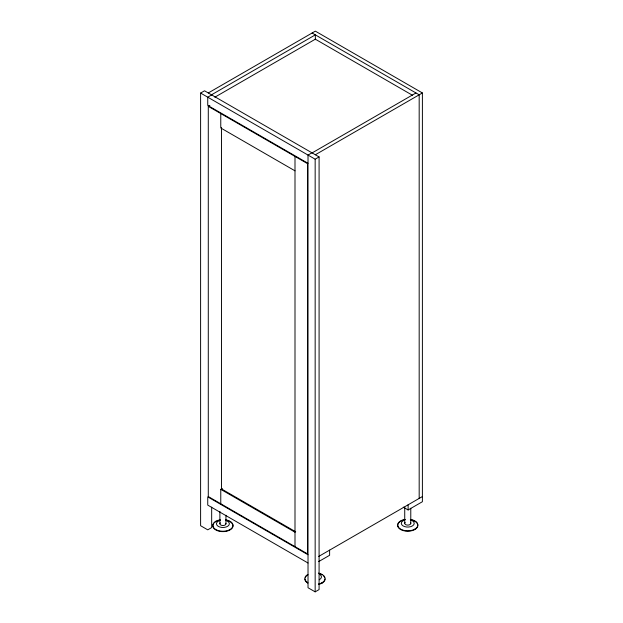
<?xml version="1.0" encoding="UTF-8"?>
<svg xmlns="http://www.w3.org/2000/svg" width="623" height="623" viewBox="0 0 623 623"><rect width="100%" height="100%" fill="white"/><g stroke="black" fill="none" stroke-linecap="round" stroke-linejoin="round"><path stroke-width="0.93" d="M319.256 579.764L319.544 579.554A6.456 3.73 0 0 0 319.544 574.274M211.672 507.153L211.672 527.572L207.747 529.838L200.606 525.719L200.606 93.061L204.539 90.794L319.085 156.926L319.085 589.584L315.16 591.85L308.019 587.73L308.019 155.072L311.944 152.806M208.284 92.959L315.339 31.15L422.394 92.959L422.394 501.717L408.12 509.957L403.252 507.145M211.493 94.813L315.339 34.857L315.339 39.724M211.672 94.914L207.747 97.18L207.747 105.419L308.019 163.312M214.842 97.204L315.339 39.187L412.613 95.35M208.284 106.346L307.482 163.623L307.482 553.839L208.284 496.562L208.284 106.346L209.85 105.443M312.123 152.908L415.969 92.959M315.339 154.761L422.394 92.959M200.606 93.061L315.16 159.192L319.085 156.926M220.768 503.773L220.768 489.351L222.341 488.448M318.688 556.44L422.394 496.562M318.696 561.58L329.614 555.28L329.614 550.132M312.123 33.003L419.178 94.813L419.178 498.416M294.998 170.834L220.768 127.98L220.768 113.557M295.707 531.793L221.484 488.938L221.484 127.567M220.768 489.351L294.998 532.206M308.019 554.766L207.747 496.874L207.747 505.113L308.019 563.005M414.895 529.129L414.895 529.527M410.783 508.197L410.783 523.39M408.12 504.801L408.12 509.957M404.732 507.161L404.732 523.304M322.114 582.7L322.114 583.097M315.16 159.192L315.16 591.85M294.998 156.412L294.998 546.628M225.939 515.252L225.939 523.803M219.888 511.374L219.888 523.717M215.776 521.303L215.776 521.7A10.093 5.825 0 0 1 217.863 520.773M410.417 522.51A3.029 1.744 0 0 1 409.848 524.613A3.029 1.744 0 0 1 406.18 524.839L405.565 524.55A3.029 1.744 0 0 1 405.176 522.44M410.37 519.38A10.093 5.825 0 0 1 416.024 528.351A10.093 5.825 0 0 1 399.491 528.351A10.093 5.825 0 0 1 405.145 519.38M410.37 519.777A10.093 5.825 0 0 1 416.024 528.748A10.093 5.825 0 0 1 399.491 528.748A10.093 5.825 0 0 1 405.145 519.777M410.985 520.119A6.456 3.73 0 0 1 412.706 525.742A6.456 3.73 0 0 1 402.808 525.742A6.456 3.73 0 0 1 404.529 520.119M225.853 523.351A3.029 1.744 0 0 1 224.701 525.173A3.029 1.744 0 0 1 221.336 525.251L220.721 524.963A3.029 1.744 0 0 1 220.324 522.853M225.526 519.792A10.093 5.825 0 0 1 231.18 528.763A10.093 5.825 0 0 1 214.647 528.763A10.093 5.825 0 0 1 220.301 519.792M231.655 522.907A10.093 5.825 0 0 1 224.233 531.598A10.093 5.825 0 0 1 213.167 524.309M214.172 522.907A10.093 5.825 0 0 1 215.184 522.074M218.642 520.54A10.093 5.825 0 0 1 220.301 520.189M225.526 520.189A10.093 5.825 0 0 1 227.177 520.54M227.956 520.773A10.093 5.825 0 0 1 231.18 522.479M226.141 520.532A6.456 3.73 0 0 1 227.862 526.155A6.456 3.73 0 0 1 217.964 526.155A6.456 3.73 0 0 1 219.685 520.532M318.431 573.098A10.093 5.825 0 0 1 325.074 578.572A10.093 5.825 0 0 1 318.431 584.055M307.84 582.7A10.093 5.825 0 0 1 307.84 574.453M325.074 578.977A10.093 5.825 0 0 1 318.431 584.452M307.84 583.097A10.093 5.825 0 0 1 304.888 578.977M305.231 577.466A10.093 5.825 0 0 1 307.84 574.85M320.027 573.923A10.093 5.825 0 0 1 322.114 574.85M323.719 576.057A10.093 5.825 0 0 1 324.731 577.466"/></g></svg>
